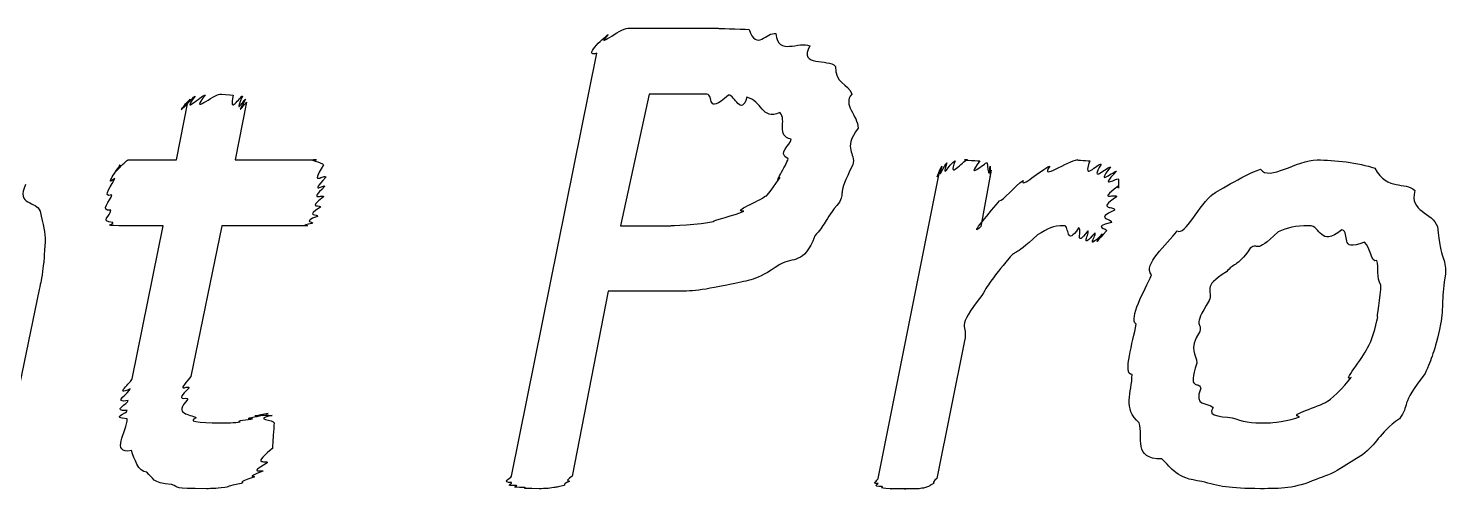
# Model space of a CAD drawing. Header units: millimetres. Extents: x 0 to 216, y 0 to 279.
# Drawn here: x 44.95 to 52.55, y 128.7 to 131.17 of the extents above; entities that cross this region are included whole.
import ezdxf

# ---------------------------------------------------------------- set-up
doc = ezdxf.new("R2010")
doc.units = ezdxf.units.MM
doc.layers.get('0').update_dxf_attribs({"linetype": 'CONTINUOUS'})

msp = doc.modelspace()

# ---------------------------------------------------------------- linework, layer by layer
at = {"color": 0}
for p, q in [((48.1612, 131.173), (48.6463, 131.173)), ((47.5382, 128.77), (47.9958, 131.04)), ((45.7426, 130.467), (45.8033, 130.776)), ((46.1176, 130.776), (46.0569, 130.467)), ((48.2769, 130.82), (48.1224, 130.114)), ((48.5856, 130.82), (48.2769, 130.82)), ((49.3959, 130.638), (49.3959, 130.638)), ((49.0375, 130.578), (49.0375, 130.578)), ((45.4836, 130.467), (45.7426, 130.467)), ((46.0569, 130.467), (46.4922, 130.467)), ((49.5032, 128.758), (49.8341, 130.412)), ((50.1096, 130.412), (50.0546, 130.109)), ((46.542, 130.374), (46.542, 130.374)), ((50.7929, 130.362), (50.7929, 130.362)), ((45.671, 130.114), (45.4339, 130.114)), ((45.5055, 129.293), (45.671, 130.114)), ((45.9853, 130.114), (45.8198, 129.304)), ((46.4425, 130.114), (45.9853, 130.114)), ((48.1224, 130.114), (48.3926, 130.114)), ((45.0384, 130.026), (45.0384, 130.026)), ((52.5459, 129.855), (52.5459, 129.855)), ((45.0053, 129.772), (44.7957, 128.758)), ((52.1988, 129.795), (52.1988, 129.795)), ((48.0564, 129.762), (47.8635, 128.77)), ((48.3761, 129.762), (48.0564, 129.762)), ((49.9664, 129.497), (49.8175, 128.758))]:
    msp.add_line(p, q, dxfattribs=at)
for points in [[(47.9958, 131.04), (47.9185, 131.014), (48.0261, 131.12), (48.0564, 131.139)], [(48.0564, 131.139), (47.9764, 131.054), (48.1196, 131.173), (48.1612, 131.173)], [(48.6463, 131.173), (48.6378, 131.173), (48.7634, 131.17), (48.8114, 131.167)], [(48.8114, 131.167), (48.8516, 131.047), (48.9066, 131.156), (48.955, 131.145)], [(48.955, 131.145), (48.9659, 131.021), (49.0816, 131.108), (49.1367, 131.079)], [(49.1367, 131.079), (49.076, 130.963), (49.2372, 131.013), (49.2746, 130.969)], [(49.2746, 130.969), (49.2704, 130.878), (49.3434, 130.878), (49.3628, 130.82)], [(45.8033, 130.776), (45.7207, 130.679), (45.8061, 130.788), (45.8142, 130.792)], [(45.8142, 130.792), (45.7345, 130.69), (45.8308, 130.805), (45.8417, 130.809)], [(45.8417, 130.809), (45.7606, 130.699), (45.8749, 130.815), (45.8971, 130.815)], [(45.8971, 130.815), (45.8047, 130.701), (45.9437, 130.82), (45.974, 130.82)], [(45.974, 130.82), (45.9811, 130.82), (46.0266, 130.817), (46.0456, 130.815)], [(46.0456, 130.815), (46.0209, 130.699), (46.0844, 130.812), (46.0954, 130.809)], [(46.0954, 130.809), (46.0431, 130.69), (46.1119, 130.799), (46.1119, 130.792)], [(46.1119, 130.792), (46.047, 130.679), (46.1176, 130.783), (46.1176, 130.776)], [(48.7013, 130.815), (48.5757, 130.701), (48.6255, 130.82), (48.5856, 130.82)], [(48.8005, 130.803), (48.7673, 130.699), (48.737, 130.815), (48.7013, 130.815)], [(48.9768, 130.721), (48.8777, 130.677), (48.8805, 130.788), (48.8005, 130.803)], [(49.3628, 130.82), (49.3102, 130.765), (49.3959, 130.704), (49.3959, 130.638)], [(49.0375, 130.578), (48.955, 130.595), (49.0167, 130.679), (48.9768, 130.721)], [(49.3959, 130.638), (49.3102, 130.518), (49.3861, 130.508), (49.3681, 130.44)], [(49.0209, 130.473), (48.955, 130.507), (49.0375, 130.544), (49.0375, 130.578)], [(45.4395, 130.44), (45.3746, 130.349), (45.4685, 130.467), (45.4836, 130.467)], [(46.4922, 130.467), (46.433, 130.467), (46.5226, 130.458), (46.5307, 130.44)], [(48.9768, 130.374), (48.9356, 130.32), (49.0128, 130.44), (49.0209, 130.473)], [(49.8725, 130.451), (49.8369, 130.346), (49.8972, 130.462), (49.9166, 130.462)], [(49.9166, 130.462), (49.874, 130.349), (49.9565, 130.467), (49.983, 130.467)], [(49.983, 130.467), (49.9251, 130.467), (50.0295, 130.464), (50.0489, 130.462)], [(50.0489, 130.462), (49.9622, 130.346), (50.0793, 130.458), (50.0874, 130.451)], [(50.4239, 130.434), (50.3633, 130.349), (50.5245, 130.467), (50.5725, 130.467)], [(50.5725, 130.467), (50.5506, 130.467), (50.6166, 130.464), (50.6388, 130.462)], [(50.6388, 130.462), (50.5947, 130.342), (50.6801, 130.452), (50.6995, 130.445)], [(51.5539, 130.418), (51.5994, 130.349), (51.7469, 130.467), (51.8569, 130.467)], [(51.8569, 130.467), (51.9479, 130.467), (52.0802, 130.452), (52.1656, 130.423)], [(45.412, 130.368), (45.3485, 130.313), (45.4283, 130.42), (45.4395, 130.44)], [(46.5307, 130.44), (46.4481, 130.313), (46.542, 130.398), (46.542, 130.374)], [(49.3681, 130.44), (49.2774, 130.265), (49.3296, 130.307), (49.2965, 130.241)], [(49.8341, 130.412), (49.8009, 130.32), (49.8369, 130.426), (49.845, 130.434)], [(49.845, 130.434), (49.8147, 130.335), (49.8616, 130.447), (49.8725, 130.451)], [(50.0874, 130.451), (50.0987, 130.335), (50.104, 130.441), (50.104, 130.434)], [(50.104, 130.434), (50.1015, 130.32), (50.1096, 130.419), (50.1096, 130.412)], [(50.2804, 130.357), (50.2638, 130.309), (50.3756, 130.415), (50.4239, 130.434)], [(50.6995, 130.445), (50.6307, 130.331), (50.734, 130.435), (50.7488, 130.429)], [(50.7488, 130.429), (50.6607, 130.315), (50.7739, 130.413), (50.782, 130.406)], [(50.782, 130.406), (50.6748, 130.298), (50.7929, 130.38), (50.7929, 130.362)], [(51.3002, 130.285), (51.2974, 130.283), (51.4615, 130.385), (51.5539, 130.418)], [(52.1656, 130.423), (52.2386, 130.294), (52.3254, 130.357), (52.3804, 130.302)], [(44.9337, 130.335), (44.8786, 130.221), (44.9957, 130.247), (45.0109, 130.192)], [(45.3954, 130.28), (45.3348, 130.258), (45.4036, 130.342), (45.412, 130.368)], [(46.5363, 130.324), (46.4439, 130.236), (46.5335, 130.286), (46.5307, 130.269)], [(46.542, 130.374), (46.4481, 130.271), (46.5391, 130.342), (46.5363, 130.324)], [(48.8996, 130.274), (48.8957, 130.254), (48.9574, 130.34), (48.9768, 130.374)], [(50.1537, 130.247), (50.1717, 130.247), (50.2363, 130.327), (50.2804, 130.357)], [(50.7877, 130.324), (50.6719, 130.238), (50.7848, 130.291), (50.782, 130.269)], [(50.7929, 130.362), (50.7929, 130.271), (50.7905, 130.342), (50.7877, 130.324)], [(45.3898, 130.197), (45.3263, 130.192), (45.3912, 130.247), (45.3954, 130.28)], [(46.5307, 130.269), (46.4372, 130.198), (46.5212, 130.231), (46.5145, 130.213)], [(48.7839, 130.192), (48.7151, 130.192), (48.8692, 130.244), (48.8996, 130.274)], [(49.2965, 130.241), (49.2111, 130.137), (49.2196, 130.117), (49.1642, 130.059)], [(50.0546, 130.109), (49.9773, 130.04), (50.1167, 130.203), (50.1537, 130.247)], [(50.782, 130.269), (50.6677, 130.194), (50.7781, 130.222), (50.7711, 130.197)], [(51.1073, 130.087), (51.1471, 130.055), (51.2258, 130.23), (51.3002, 130.285)], [(52.3804, 130.302), (52.349, 130.187), (52.4757, 130.186), (52.5018, 130.109)], [(45.0109, 130.192), (45.0289, 130.114), (45.0384, 130.084), (45.0384, 130.026)], [(45.4007, 130.131), (45.3263, 130.137), (45.3898, 130.164), (45.3898, 130.197)], [(46.4979, 130.164), (46.4111, 130.132), (46.4813, 130.137), (46.4704, 130.125)], [(46.5145, 130.213), (46.4263, 130.161), (46.5046, 130.178), (46.4979, 130.164)], [(48.6184, 130.137), (48.6198, 130.143), (48.7355, 130.169), (48.7839, 130.192)], [(50.7711, 130.197), (50.6568, 130.147), (50.7615, 130.153), (50.7545, 130.131)], [(45.4339, 130.114), (45.3415, 130.114), (45.4078, 130.12), (45.4007, 130.131)], [(46.4704, 130.125), (46.3931, 130.114), (46.4538, 130.114), (46.4425, 130.114)], [(48.3926, 130.114), (48.3775, 130.114), (48.5553, 130.121), (48.6184, 130.137)], [(50.5008, 130.114), (50.4402, 130.114), (50.4126, 130.098), (50.3576, 130.065)], [(50.5781, 130.103), (50.5093, 129.996), (50.5298, 130.114), (50.5008, 130.114)], [(50.6278, 130.087), (50.5534, 129.985), (50.6003, 130.099), (50.5781, 130.103)], [(50.6663, 130.076), (50.5795, 129.974), (50.6416, 130.083), (50.6278, 130.087)], [(50.7047, 130.07), (50.6056, 129.967), (50.6801, 130.072), (50.6663, 130.076)], [(50.727, 130.087), (50.6236, 129.967), (50.7118, 130.07), (50.7047, 130.07)], [(50.7545, 130.131), (50.6416, 130.106), (50.7379, 130.098), (50.727, 130.087)], [(50.9693, 129.85), (50.9199, 129.905), (51.0522, 130.012), (51.1073, 130.087)], [(51.6474, 130.081), (51.5179, 129.952), (51.5454, 130.029), (51.4985, 129.993)], [(51.8128, 130.114), (51.7384, 130.114), (51.6985, 130.103), (51.6474, 130.081)], [(51.9892, 130.092), (51.8679, 129.996), (51.8816, 130.114), (51.8128, 130.114)], [(52.1106, 130.026), (51.9673, 129.967), (52.0404, 130.077), (51.9892, 130.092)], [(52.5018, 130.109), (52.5212, 129.919), (52.5459, 129.95), (52.5459, 129.855)], [(45.0384, 130.026), (45.0289, 129.894), (45.0342, 129.939), (45.0275, 129.899)], [(49.1642, 130.059), (49.1049, 129.901), (49.0499, 129.949), (48.9768, 129.905)], [(50.3576, 130.065), (50.2158, 129.934), (50.2543, 129.993), (50.2035, 129.938)], [(52.1765, 129.927), (52.1462, 129.912), (52.1437, 130), (52.1106, 130.026)], [(50.2035, 129.938), (50.1124, 129.824), (50.104, 129.817), (50.0599, 129.74)], [(51.4985, 129.993), (51.423, 129.883), (51.4078, 129.917), (51.3719, 129.866)], [(52.1988, 129.795), (52.1727, 129.835), (52.1903, 129.89), (52.1765, 129.927)], [(45.0275, 129.899), (45.0176, 129.813), (45.0162, 129.817), (45.0053, 129.772)], [(48.9768, 129.905), (48.8403, 129.813), (48.817, 129.825), (48.7179, 129.8)], [(50.8868, 129.585), (50.8455, 129.618), (50.9323, 129.764), (50.9693, 129.85)], [(51.3719, 129.866), (51.2314, 129.784), (51.3031, 129.767), (51.278, 129.712)], [(52.5459, 129.855), (52.5212, 129.735), (52.5364, 129.676), (52.5184, 129.585)], [(48.7179, 129.8), (48.5278, 129.762), (48.5084, 129.762), (48.3761, 129.762)], [(52.1822, 129.624), (52.1727, 129.61), (52.1988, 129.74), (52.1988, 129.795)], [(50.0599, 129.74), (49.911, 129.555), (49.9883, 129.585), (49.9664, 129.497)], [(51.278, 129.712), (51.1845, 129.559), (51.2396, 129.605), (51.2286, 129.547)], [(52.1271, 129.459), (52.1504, 129.497), (52.1712, 129.569), (52.1822, 129.624)], [(50.8649, 129.315), (50.8123, 129.316), (50.8716, 129.493), (50.8868, 129.585)], [(51.2286, 129.547), (51.1623, 129.442), (51.212, 129.431), (51.212, 129.376)], [(52.5184, 129.585), (52.4852, 129.433), (52.4715, 129.405), (52.4358, 129.321)], [(52.039, 129.299), (51.985, 129.268), (52.1049, 129.403), (52.1271, 129.459)], [(50.9034, 129.056), (50.8123, 129.133), (50.8649, 129.219), (50.8649, 129.315)], [(51.212, 129.376), (51.1623, 129.221), (51.2191, 129.284), (51.2339, 129.243)], [(52.4358, 129.321), (52.2979, 129.147), (52.3558, 129.155), (52.2979, 129.078)], [(45.4946, 129.238), (45.4007, 129.195), (45.5013, 129.274), (45.5055, 129.293)], [(45.8089, 129.243), (45.7207, 129.158), (45.8033, 129.201), (45.8033, 129.183)], [(45.8198, 129.304), (45.7274, 129.202), (45.8114, 129.266), (45.8089, 129.243)], [(51.2339, 129.243), (51.1912, 129.14), (51.2699, 129.168), (51.3002, 129.139)], [(51.912, 129.172), (51.9148, 129.169), (52.0058, 129.25), (52.039, 129.299)], [(45.478, 129.122), (45.3898, 129.118), (45.4836, 129.158), (45.4836, 129.177)], [(45.4836, 129.177), (45.3926, 129.158), (45.4903, 129.219), (45.4946, 129.238)], [(45.8033, 129.183), (45.7207, 129.096), (45.817, 129.106), (45.8474, 129.084)], [(51.7631, 129.089), (51.6985, 129.1), (51.864, 129.139), (51.912, 129.172)], [(45.478, 129.078), (45.3856, 129.085), (45.478, 129.107), (45.478, 129.122)], [(46.1504, 129.078), (46.0872, 129.078), (46.1836, 129.091), (46.1945, 129.095)], [(46.1945, 129.095), (46.1133, 129.089), (46.222, 129.106), (46.2333, 129.106)], [(46.2333, 129.106), (46.1352, 129.089), (46.2509, 129.101), (46.2552, 129.095)], [(46.2552, 129.095), (46.1465, 129.074), (46.2661, 129.074), (46.2661, 129.056)], [(51.3002, 129.139), (51.2533, 129.085), (51.3733, 129.092), (51.4216, 129.078)], [(51.6033, 129.056), (51.5994, 129.056), (51.7151, 129.067), (51.7631, 129.089)], [(45.5002, 128.907), (45.3856, 128.887), (45.478, 129.012), (45.478, 129.078)], [(45.8474, 129.084), (45.7786, 129.056), (45.926, 129.056), (45.9962, 129.056)], [(45.9962, 129.056), (45.999, 129.056), (46.0583, 129.057), (46.0844, 129.062)], [(46.0844, 129.062), (46.0513, 129.067), (46.1313, 129.074), (46.1504, 129.078)], [(46.2661, 129.056), (46.2636, 129.037), (46.2636, 129.015), (46.2608, 128.99)], [(51.0247, 128.863), (50.8649, 128.86), (50.9281, 128.979), (50.9034, 129.056)], [(51.4216, 129.078), (51.471, 129.056), (51.5331, 129.056), (51.6033, 129.056)], [(52.2979, 129.078), (52.1836, 128.997), (52.1765, 128.94), (52.0996, 128.885)], [(46.2608, 128.99), (46.2566, 128.869), (46.2523, 128.937), (46.2499, 128.913)], [(45.5828, 128.791), (45.5359, 128.794), (45.5179, 128.863), (45.5002, 128.907)], [(46.2499, 128.913), (46.1313, 128.816), (46.2386, 128.863), (46.2276, 128.841)], [(51.2396, 128.742), (51.0963, 128.758), (51.0826, 128.811), (51.0247, 128.863)], [(52.0996, 128.885), (51.9148, 128.77), (51.9423, 128.786), (51.8513, 128.753)], [(45.7151, 128.725), (45.6103, 128.732), (45.6188, 128.761), (45.5828, 128.791)], [(46.2058, 128.797), (46.0954, 128.754), (46.1779, 128.775), (46.156, 128.764)], [(46.2276, 128.841), (46.1133, 128.776), (46.2125, 128.808), (46.2058, 128.797)], [(45.9024, 128.703), (45.7122, 128.703), (45.7659, 128.71), (45.7151, 128.725)], [(46.0015, 128.709), (45.9412, 128.703), (45.9384, 128.703), (45.9024, 128.703)], [(46.0897, 128.731), (46.0029, 128.714), (46.0347, 128.716), (46.0015, 128.709)], [(46.156, 128.764), (46.0541, 128.732), (46.1148, 128.742), (46.0897, 128.731)], [(47.5382, 128.736), (47.4804, 128.736), (47.534, 128.758), (47.5382, 128.77)], [(47.5657, 128.72), (47.4913, 128.717), (47.5449, 128.728), (47.5382, 128.736)], [(47.6098, 128.709), (47.5135, 128.71), (47.5767, 128.716), (47.5657, 128.72)], [(47.6871, 128.703), (47.5548, 128.703), (47.6321, 128.705), (47.6098, 128.709)], [(47.7643, 128.709), (47.734, 128.703), (47.7203, 128.703), (47.6871, 128.703)], [(47.8194, 128.72), (47.7753, 128.71), (47.7862, 128.712), (47.7643, 128.709)], [(47.8469, 128.742), (47.8042, 128.721), (47.8331, 128.727), (47.8194, 128.72)], [(47.8635, 128.77), (47.8151, 128.736), (47.8536, 128.749), (47.8469, 128.742)], [(49.5032, 128.731), (49.4619, 128.728), (49.5032, 128.747), (49.5032, 128.758)], [(49.5254, 128.714), (49.4661, 128.717), (49.506, 128.727), (49.5032, 128.731)], [(49.5695, 128.703), (49.488, 128.706), (49.5363, 128.71), (49.5254, 128.714)], [(49.7734, 128.714), (49.7487, 128.706), (49.7459, 128.706), (49.7237, 128.703)], [(49.8009, 128.731), (49.7748, 128.717), (49.7872, 128.721), (49.7734, 128.714)], [(49.8175, 128.758), (49.7858, 128.728), (49.808, 128.738), (49.8009, 128.731)], [(51.5539, 128.703), (51.3856, 128.703), (51.3278, 128.716), (51.2396, 128.742)], [(51.8513, 128.753), (51.7356, 128.703), (51.664, 128.703), (51.5539, 128.703)], [(49.6464, 128.703), (49.5254, 128.703), (49.5875, 128.703), (49.5695, 128.703)], [(49.7237, 128.703), (49.5875, 128.703), (49.6757, 128.703), (49.6464, 128.703)]]:
    msp.add_open_spline(points, degree=3, dxfattribs=at)

doc.saveas('drawing.dxf')
